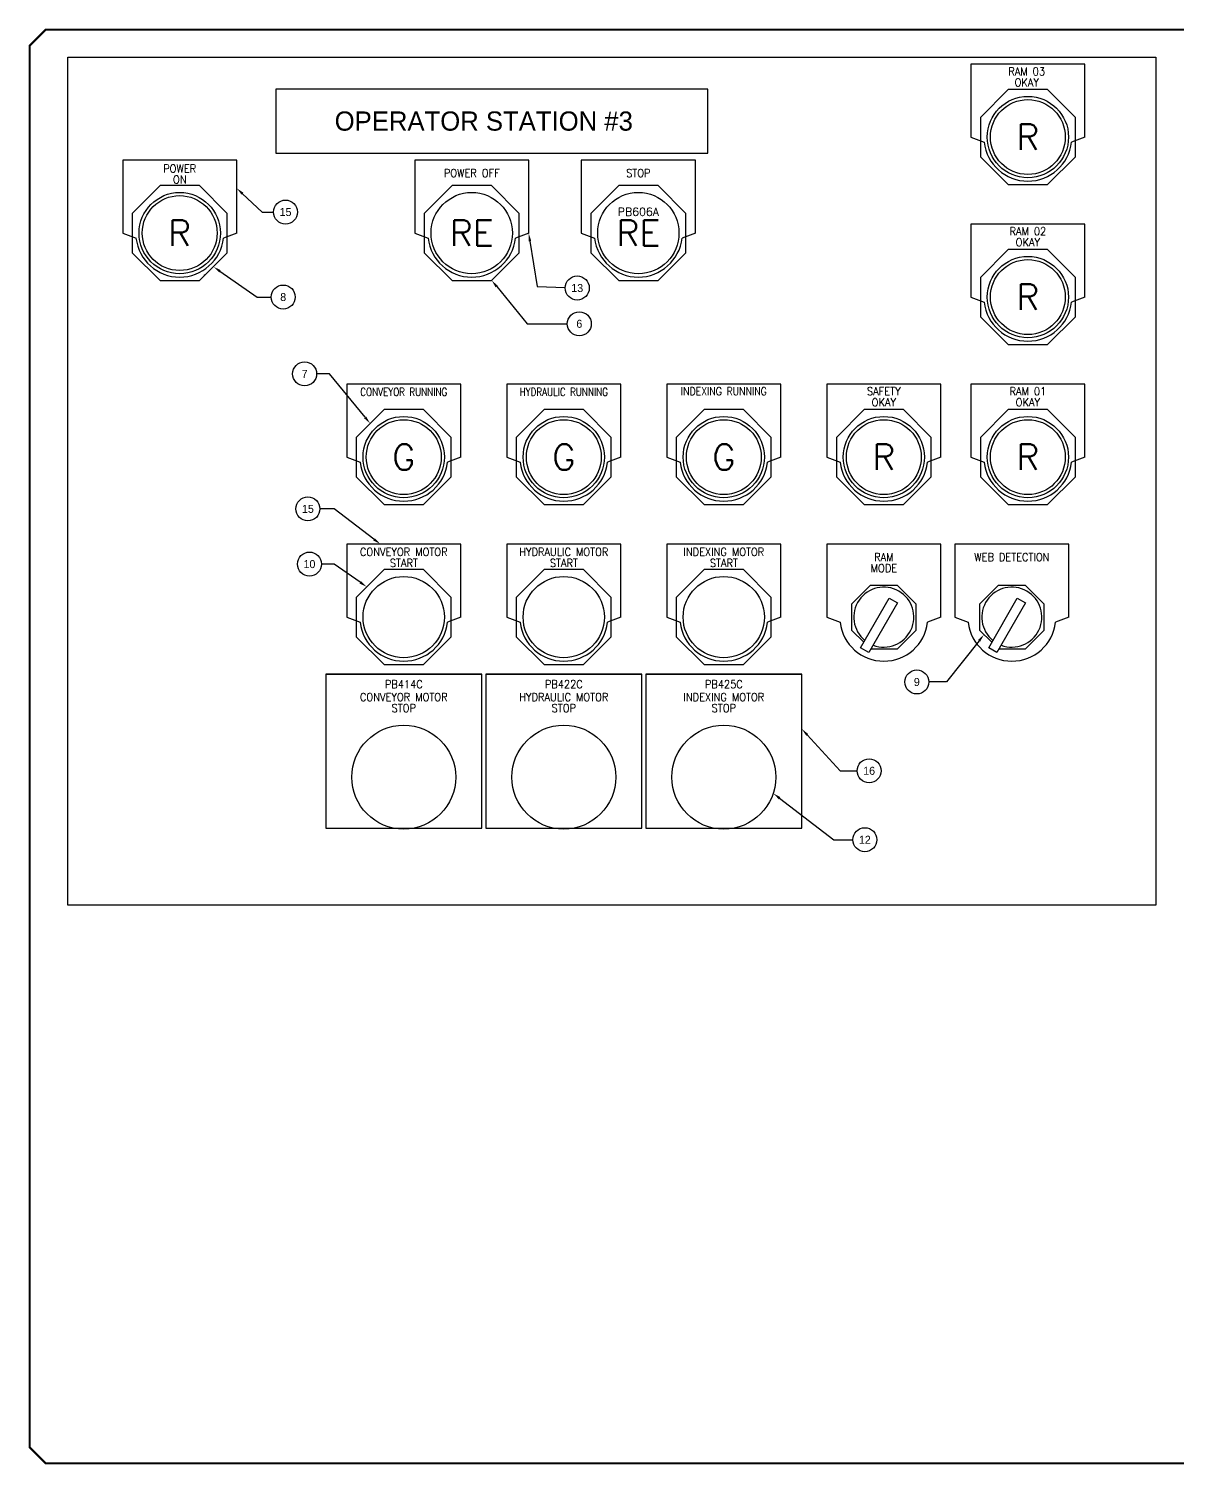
# Model space of a CAD drawing. Header units: inches. Extents: x 0 to 33.5, y 0 to 22.4.
# Drawn here: x 0.02 to 17.96, y 0.02 to 22.44 of the extents above; entities that cross this region are included whole.
import ezdxf
from ezdxf.enums import TextEntityAlignment as Align

# ---------------------------------------------------------------- set-up
doc = ezdxf.new("R2010")
doc.units = ezdxf.units.IN
doc.header["$MEASUREMENT"] = 0
for name, color, linetype in [('PBAL', 40, 'Continuous'), ('PITEM', 20, 'Continuous'), ('PMISC', 7, 'Continuous'), ('PNPD', 7, 'Continuous'), ('PNPG', 72, 'Continuous'), ('PNPT', 7, 'Continuous'), ('PSYMS', 7, 'Continuous'), ('PTAG', 150, 'Continuous'), ('TITLE', 7, 'Continuous')]:
    doc.layers.add(name, color=color, linetype=linetype)
doc.styles.add('ITALIC', font='ITALIC')
doc.styles.add('LEGACY', font='romans.shx')
doc.styles.add('SIMPLEX', font='SIMPLEX')
doc.styles.add('WD', font='romans.shx')

# ---------------------------------------------------------------- blocks, each defined once
blk = doc.blocks.new('ABPB3')
for p, q in [((-0.307, 0.742), (-0.742, 0.307)), ((0.307, 0.742), (-0.307, 0.742)), ((0.742, 0.307), (0.307, 0.742)), ((-0.742, 0.307), (-0.742, -0.307)), ((0.742, -0.307), (0.742, 0.307)), ((-0.742, -0.307), (-0.307, -0.742)), ((0.307, -0.742), (0.742, -0.307)), ((-0.307, -0.742), (0.307, -0.742))]:
    blk.add_line(p, q)
blk.add_circle((0, 0), 0.635)
blk = doc.blocks.new('ABPB3M')
blk.add_circle((0, 0), 0.812)
blk = doc.blocks.new('ABLT3G')
for p, q in [((-0.307, 0.742), (-0.742, 0.307)), ((0.307, 0.742), (-0.307, 0.742)), ((0.742, 0.307), (0.307, 0.742)), ((-0.742, 0.307), (-0.742, -0.307)), ((0.742, -0.307), (0.742, 0.307)), ((-0.742, -0.307), (-0.307, -0.742)), ((0.307, -0.742), (0.742, -0.307)), ((-0.307, -0.742), (0.307, -0.742))]:
    blk.add_line(p, q)
for radius in [0.635, 0.585]:
    blk.add_circle((0, 0), radius)
at = {"style": 'LEGACY'}
blk.add_text('G', height=0.4, dxfattribs=at).set_placement((0, 0), align=Align.MIDDLE)
blk = doc.blocks.new('ABSS2KM')
for p, q in [((-0.5, 0.207), (-0.207, 0.5)), ((-0.207, 0.5), (0.207, 0.5)), ((0.207, 0.5), (0.5, 0.207)), ((-0.362, -0.477), (0.085, 0.297)), ((0.085, 0.297), (0.215, 0.222)), ((-0.5, -0.207), (-0.5, 0.207)), ((0.215, 0.222), (-0.232, -0.552)), ((0.5, 0.207), (0.5, -0.207)), ((-0.314, -0.393), (-0.5, -0.207)), ((0.5, -0.207), (0.207, -0.5)), ((-0.232, -0.552), (-0.362, -0.477)), ((0.207, -0.5), (-0.202, -0.5))]:
    blk.add_line(p, q)
blk.add_arc((0, 0), 0.469, 249.2069, 230.7931)
blk = doc.blocks.new('ABLT3R')
for p, q in [((-0.307, 0.742), (-0.742, 0.307)), ((0.307, 0.742), (-0.307, 0.742)), ((0.742, 0.307), (0.307, 0.742)), ((-0.742, 0.307), (-0.742, -0.307)), ((0.742, -0.307), (0.742, 0.307)), ((-0.742, -0.307), (-0.307, -0.742)), ((0.307, -0.742), (0.742, -0.307)), ((-0.307, -0.742), (0.307, -0.742))]:
    blk.add_line(p, q)
for radius in [0.635, 0.585]:
    blk.add_circle((0, 0), radius)
at = {"style": 'LEGACY'}
blk.add_text('R', height=0.4, dxfattribs=at).set_placement((0, 0), align=Align.MIDDLE)
blk = doc.blocks.new('NPAB8TSR')
for p, q in [((0.891, 1.141), (-0.891, 1.141)), ((-0.891, 1.141), (-0.891, 0)), ((0.891, 0), (0.891, 1.141)), ((-0.891, 0), (-0.683, -0.08)), ((0.891, 0), (0.683, -0.08))]:
    blk.add_line(p, q)
blk.add_arc((0, 0), 0.688, 186.7, 353.3)
at = {"style": 'LEGACY', "width": 0.9}
for tag, height, flags, p in [('DESC1', 0.125, 8, (0, 0.875)), ('DESC2', 0.125, 8, (0.001, 0.703)), ('MFG', 0.01, 9, (0.328, 0.688)), ('CAT', 0.01, 9, (0.328, 0.672)), ('ASSYCODE', 0.01, 9, (0.328, 0.656))]:
    blk.add_attdef(tag, text='', height=height, dxfattribs=dict(at, flags=flags)).set_placement(p, align=Align.CENTER)
blk = doc.blocks.new('NPAB8TA')
for p, q in [((1.219, 1.609), (-1.219, 1.609)), ((-1.219, 1.609), (-1.219, -0.797)), ((-1.219, 1.609), (1.219, 1.609)), ((1.219, -0.797), (1.219, 1.609)), ((-1.219, -0.797), (1.219, -0.797))]:
    blk.add_line(p, q)
at = {"style": 'LEGACY', "width": 0.9}
for tag, height, flags, p in [('P_TAG1', 0.125, 8, (0, 1.39)), ('DESC1', 0.125, 8, (0, 1.188)), ('DESC2', 0.125, 8, (0.001, 1.016)), ('DESC3', 0.125, 8, (0.001, 0.844)), ('ASSYCODE', 0.01, 9, (0.328, 0.969)), ('MFG', 0.01, 9, (0.328, 1)), ('CAT', 0.01, 9, (0.328, 0.984))]:
    blk.add_attdef(tag, text='', height=height, dxfattribs=dict(at, flags=flags)).set_placement(p, align=Align.CENTER)
blk = doc.blocks.new('acade_title')
at = {"layer": 'TITLE', "const_width": 0.0312}
blk.add_lwpolyline([(30.594, 0.281), (30.594, 22.177), (30.344, 22.427), (0.281, 22.427), (0.031, 22.177), (0.031, 0.281), (0.281, 0.031), (30.344, 0.031)], close=True, dxfattribs=at)
at = {"layer": 'TITLE', "color": 1, "style": 'ITALIC'}
for tag, height, p in [('TITLE#1', 0.125, (32.156, 3.406)), ('TITLE#2', 0.125, (32.156, 3.204)), ('TITLE#3', 0.125, (32.156, 3.001)), ('TITLE#4', 0.125, (32.156, 2.799)), ('DWG#', 0.2, (32.156, 0.826))]:
    blk.add_attdef(tag, text='', height=height, dxfattribs=at).set_placement(p, align=Align.CENTER)
at = {"layer": 'TITLE', "color": 1, "style": 'SIMPLEX'}
blk.add_attdef('CAD#', (30.826, 1.958), '', height=0.0938, rotation=90, dxfattribs=at)
at = {"layer": 'TITLE', "color": 1}
for tag, p, height, style in [('ENGINEER', (31.237, 1.958), 0.0938, 'ITALIC'), ('CHKDBY', (32.424, 1.958), 0.0938, 'ITALIC'), ('JOB#', (31.464, 1.644), 0.0938, 'SIMPLEX'), ('DRAWNBY', (32.494, 1.644), 0.0938, 'ITALIC'), ('SCALE', (31.353, 1.344), 0.0938, 'SIMPLEX'), ('DATE', (32.408, 1.344), 0.0938, 'SIMPLEX'), ('SHTS', (32.532, 0.25), 0.2, 'ITALIC')]:
    blk.add_attdef(tag, p, '', height=height, dxfattribs=dict(at, style=style))
at = {"layer": 'TITLE', "color": 1, "style": 'ITALIC'}
blk.add_attdef('SH#', text='', height=0.2, dxfattribs=at).set_placement((31.881, 0.25), align=Align.RIGHT)
at = {"layer": 'TITLE', "color": 7, "flags": 9}
blk.add_attdef('WD_TB', (31.219, 0.031), '', height=0.125, dxfattribs=at)
blk = doc.blocks.new('PNLC7D')
at = {"layer": 'PBAL'}
blk.add_circle((0.1875, 0), 0.1875, dxfattribs=at)
at = {"layer": 'PITEM'}
blk.add_attdef('B_ITEM', text='', height=0.125, dxfattribs=at).set_placement((0.1875, 0), align=Align.MIDDLE)
blk = doc.blocks.new('PNLC8C')
at = {"layer": 'PBAL'}
blk.add_circle((0.1875, 0), 0.1875, dxfattribs=at)
at = {"layer": 'PITEM'}
blk.add_attdef('B_ITEM', text='', height=0.125, dxfattribs=at).set_placement((0.1875, 0), align=Align.MIDDLE)
blk = doc.blocks.new('PNLC9B')
at = {"layer": 'PBAL'}
blk.add_circle((-0.1875, 0), 0.1875, dxfattribs=at)
at = {"layer": 'PITEM'}
blk.add_attdef('B_ITEM', text='', height=0.125, dxfattribs=at).set_placement((-0.1875, 0), align=Align.MIDDLE)
blk = doc.blocks.new('PNLCAA')
at = {"layer": 'PBAL'}
blk.add_circle((-0.1875, 0), 0.1875, dxfattribs=at)
at = {"layer": 'PITEM'}
blk.add_attdef('B_ITEM', text='', height=0.125, dxfattribs=at).set_placement((-0.1875, 0), align=Align.MIDDLE)
blk = doc.blocks.new('PNLCB9')
at = {"layer": 'PBAL'}
blk.add_circle((-0.1875, 0), 0.1875, dxfattribs=at)
at = {"layer": 'PITEM'}
blk.add_attdef('B_ITEM', text='', height=0.125, dxfattribs=at).set_placement((-0.1875, 0), align=Align.MIDDLE)
blk = doc.blocks.new('PNLCC8')
at = {"layer": 'PBAL'}
blk.add_circle((-0.1875, 0), 0.1875, dxfattribs=at)
at = {"layer": 'PITEM'}
blk.add_attdef('B_ITEM', text='', height=0.125, dxfattribs=at).set_placement((-0.1875, 0), align=Align.MIDDLE)
blk = doc.blocks.new('PNLCD7')
at = {"layer": 'PBAL'}
blk.add_circle((0.1875, 0), 0.1875, dxfattribs=at)
at = {"layer": 'PITEM'}
blk.add_attdef('B_ITEM', text='', height=0.125, dxfattribs=at).set_placement((0.1875, 0), align=Align.MIDDLE)
blk = doc.blocks.new('PNLCE6')
at = {"layer": 'PBAL'}
blk.add_circle((0.1875, 0), 0.1875, dxfattribs=at)
at = {"layer": 'PITEM'}
blk.add_attdef('B_ITEM', text='', height=0.125, dxfattribs=at).set_placement((0.1875, 0), align=Align.MIDDLE)
blk = doc.blocks.new('ABPB3R')
for p, q in [((-0.307, 0.742), (-0.742, 0.307)), ((0.307, 0.742), (-0.307, 0.742)), ((0.742, 0.307), (0.307, 0.742)), ((-0.742, 0.307), (-0.742, -0.307)), ((0.742, -0.307), (0.742, 0.307)), ((-0.742, -0.307), (-0.307, -0.742)), ((0.307, -0.742), (0.742, -0.307)), ((-0.307, -0.742), (0.307, -0.742))]:
    blk.add_line(p, q)
blk.add_circle((0, 0), 0.635)
at = {"style": 'WD'}
blk.add_attdef('COLOR', text='', height=0.4, dxfattribs=at).set_placement((0, 0), align=Align.MIDDLE)
blk = doc.blocks.new('PNLDAF')
at = {"layer": 'PBAL'}
blk.add_circle((0.1875, 0), 0.1875, dxfattribs=at)
at = {"layer": 'PITEM'}
blk.add_attdef('B_ITEM', text='', height=0.125, dxfattribs=at).set_placement((0.1875, 0), align=Align.MIDDLE)
blk = doc.blocks.new('PNLDBE')
at = {"layer": 'PBAL'}
blk.add_circle((0.187, -0.007), 0.188, dxfattribs=at)
at = {"layer": 'PITEM'}
blk.add_attdef('B_ITEM', text='', height=0.125, dxfattribs=at).set_placement((0.187, -0.007), align=Align.MIDDLE)

msp = doc.modelspace()

# ---------------------------------------------------------------- linework, layer by layer
at = {"layer": 'PBAL'}
for p, q in [((3.357, 19.864), (3.661, 19.578)), ((3.661, 19.578), (3.84, 19.578)), ((7.845, 19.126), (7.958, 18.414)), ((3.003, 18.654), (3.584, 18.251)), ((7.327, 18.415), (7.801, 17.833)), ((7.958, 18.414), (8.398, 18.399)), ((3.584, 18.251), (3.804, 18.251)), ((7.801, 17.833), (8.43, 17.833)), ((4.716, 17.05), (4.514, 17.05)), ((5.271, 16.372), (4.716, 17.05)), ((4.79, 14.941), (4.565, 14.941)), ((5.41, 14.467), (4.79, 14.941)), ((4.788, 14.079), (4.589, 14.079)), ((5.195, 13.794), (4.788, 14.079)), ((14.862, 12.88), (14.352, 12.237)), ((14.352, 12.237), (14.078, 12.237)), ((12.178, 11.411), (12.691, 10.85)), ((12.691, 10.85), (12.958, 10.85)), ((11.747, 10.422), (12.594, 9.773)), ((12.594, 9.773), (12.891, 9.773))]:
    msp.add_line(p, q, dxfattribs=at)
msp.add_point((2.764, 18.59), dxfattribs=at)
for points in [[(3.343, 19.849), (3.371, 19.879), (3.266, 19.95)], [(7.825, 19.122), (7.866, 19.129), (7.826, 19.249)], [(2.991, 18.637), (3.014, 18.671), (2.9, 18.725)], [(7.311, 18.401), (7.343, 18.428), (7.248, 18.512)], [(5.287, 16.385), (5.255, 16.358), (5.35, 16.275)], [(5.423, 14.483), (5.397, 14.45), (5.509, 14.391)], [(5.207, 13.811), (5.183, 13.777), (5.298, 13.722)], [(14.846, 12.893), (14.879, 12.867), (14.94, 12.978)], [(12.163, 11.397), (12.193, 11.425), (12.094, 11.503)], [(11.734, 10.405), (11.759, 10.438), (11.647, 10.498)]]:
    msp.add_solid(points, dxfattribs=at)
at = {"layer": 'PSYMS'}
for p, q in [((0.625, 22), (17.625, 22)), ((0.625, 8.75), (0.625, 22)), ((17.625, 22), (17.625, 8.75)), ((3.875, 21.5), (3.875, 20.5)), ((10.625, 21.5), (3.875, 21.5)), ((10.625, 20.5), (10.625, 21.5)), ((3.875, 20.5), (10.625, 20.5)), ((17.625, 8.75), (0.625, 8.75))]:
    msp.add_line(p, q, dxfattribs=at)

# ---------------------------------------------------------------- block references
msp.add_blockref('acade_title', (0, 0))
at = {"layer": 'PBAL'}
for name, p, values in [('PNLC7D', (3.84, 19.578), {'B_ITEM': '15'}), ('PNLC8C', (3.804, 18.251), {'B_ITEM': '8'}), ('PNLDBE', (8.398, 18.399), {'B_ITEM': '13'}), ('PNLDAF', (8.43, 17.833), {'B_ITEM': '6'}), ('PNLC9B', (4.514, 17.05), {'B_ITEM': '7'}), ('PNLCAA', (4.565, 14.941), {'B_ITEM': '15'}), ('PNLCB9', (4.589, 14.079), {'B_ITEM': '10'}), ('PNLCC8', (14.078, 12.237), {'B_ITEM': '9'}), ('PNLCD7', (12.958, 10.85), {'B_ITEM': '16'}), ('PNLCE6', (12.891, 9.773), {'B_ITEM': '12'})]:
    msp.add_blockref(name, p, dxfattribs=at).add_auto_attribs(values)
at = {"layer": 'PNPG'}
ref = msp.add_blockref('NPAB8TSR', (15.625, 20.75), dxfattribs=at)
ref.add_attrib('DESC1', 'RAM 03', dxfattribs={"layer": 'PNPD', "height": 0.125, "style": 'WD', "width": 0.9, "flags": 8}).set_placement((15.607, 21.713), align=Align.CENTER)
ref.add_attrib('DESC2', 'OKAY', dxfattribs={"layer": 'PNPD', "height": 0.125, "style": 'WD', "width": 0.9, "flags": 8}).set_placement((15.608, 21.541), align=Align.CENTER)
ref = msp.add_blockref('NPAB8TSR', (2.375, 19.25), dxfattribs=at)
ref.add_attrib('DESC1', 'POWER', dxfattribs={"layer": 'PNPD', "height": 0.125, "style": 'WD', "width": 0.9, "flags": 8}).set_placement((2.375, 20.195), align=Align.CENTER)
ref.add_attrib('DESC2', 'ON', dxfattribs={"layer": 'PNPD', "height": 0.125, "style": 'WD', "width": 0.9, "flags": 8}).set_placement((2.376, 20.024), align=Align.CENTER)
ref = msp.add_blockref('NPAB8TSR', (6.937, 19.25), dxfattribs=at)
ref.add_attrib('DESC1', 'POWER OFF', dxfattribs={"layer": 'PNPD', "height": 0.125, "style": 'LEGACY', "width": 0.9, "flags": 8}).set_placement((6.937, 20.125), align=Align.CENTER)
ref = msp.add_blockref('NPAB8TSR', (9.54, 19.25), dxfattribs=at)
ref.add_attrib('DESC1', 'STOP', dxfattribs={"layer": 'PNPD', "height": 0.125, "style": 'LEGACY', "width": 0.9, "flags": 8}).set_placement((9.54, 20.125), align=Align.CENTER)
ref = msp.add_blockref('NPAB8TSR', (15.625, 18.25), dxfattribs=at)
ref.add_attrib('DESC1', 'RAM 02', dxfattribs={"layer": 'PNPD', "height": 0.125, "style": 'WD', "width": 0.9, "flags": 8}).set_placement((15.625, 19.216), align=Align.CENTER)
ref.add_attrib('DESC2', 'OKAY', dxfattribs={"layer": 'PNPD', "height": 0.125, "style": 'WD', "width": 0.9, "flags": 8}).set_placement((15.626, 19.044), align=Align.CENTER)
ref = msp.add_blockref('NPAB8TSR', (5.875, 15.75), dxfattribs=at)
ref.add_attrib('DESC1', 'CONVEYOR RUNNING', dxfattribs={"layer": 'PNPD', "height": 0.125, "style": 'WD', "width": 0.8, "flags": 8}).set_placement((5.875, 16.706), align=Align.CENTER)
ref = msp.add_blockref('NPAB8TSR', (8.375, 15.75), dxfattribs=at)
ref.add_attrib('DESC1', 'HYDRAULIC RUNNING', dxfattribs={"layer": 'PNPD', "height": 0.125, "style": 'WD', "width": 0.8, "flags": 8}).set_placement((8.375, 16.706), align=Align.CENTER)
ref = msp.add_blockref('NPAB8TSR', (10.875, 15.75), dxfattribs=at)
ref.add_attrib('DESC1', 'INDEXING RUNNING', dxfattribs={"layer": 'PNPD', "height": 0.125, "style": 'WD', "width": 0.85, "flags": 8}).set_placement((10.875, 16.716), align=Align.CENTER)
ref = msp.add_blockref('NPAB8TSR', (13.375, 15.75), dxfattribs=at)
ref.add_attrib('DESC1', 'SAFETY', dxfattribs={"layer": 'PNPD', "height": 0.125, "style": 'WD', "width": 0.9, "flags": 8}).set_placement((13.375, 16.716), align=Align.CENTER)
ref.add_attrib('DESC2', 'OKAY', dxfattribs={"layer": 'PNPD', "height": 0.125, "style": 'WD', "width": 0.9, "flags": 8}).set_placement((13.376, 16.544), align=Align.CENTER)
ref = msp.add_blockref('NPAB8TSR', (15.625, 15.75), dxfattribs=at)
ref.add_attrib('DESC1', 'RAM 01', dxfattribs={"layer": 'PNPD', "height": 0.125, "style": 'WD', "width": 0.9, "flags": 8}).set_placement((15.625, 16.716), align=Align.CENTER)
ref.add_attrib('DESC2', 'OKAY', dxfattribs={"layer": 'PNPD', "height": 0.125, "style": 'WD', "width": 0.9, "flags": 8}).set_placement((15.626, 16.544), align=Align.CENTER)
ref = msp.add_blockref('NPAB8TSR', (5.875, 13.25), dxfattribs=at)
ref.add_attrib('DESC1', 'CONVEYOR MOTOR', dxfattribs={"layer": 'PNPD', "height": 0.125, "style": 'WD', "width": 0.9, "flags": 8}).set_placement((5.875, 14.206), align=Align.CENTER)
ref.add_attrib('DESC2', 'START', dxfattribs={"layer": 'PNPD', "height": 0.125, "style": 'WD', "width": 0.9, "flags": 8}).set_placement((5.876, 14.034), align=Align.CENTER)
ref = msp.add_blockref('NPAB8TSR', (8.375, 13.25), dxfattribs=at)
ref.add_attrib('DESC1', 'HYDRAULIC MOTOR', dxfattribs={"layer": 'PNPD', "height": 0.125, "style": 'WD', "width": 0.9, "flags": 8}).set_placement((8.375, 14.206), align=Align.CENTER)
ref.add_attrib('DESC2', 'START', dxfattribs={"layer": 'PNPD', "height": 0.125, "style": 'WD', "width": 0.9, "flags": 8}).set_placement((8.376, 14.034), align=Align.CENTER)
ref = msp.add_blockref('NPAB8TSR', (10.875, 13.25), dxfattribs=at)
ref.add_attrib('DESC1', 'INDEXING MOTOR', dxfattribs={"layer": 'PNPD', "height": 0.125, "style": 'WD', "width": 0.9, "flags": 8}).set_placement((10.875, 14.206), align=Align.CENTER)
ref.add_attrib('DESC2', 'START', dxfattribs={"layer": 'PNPD', "height": 0.125, "style": 'WD', "width": 0.9, "flags": 8}).set_placement((10.876, 14.034), align=Align.CENTER)
ref = msp.add_blockref('NPAB8TSR', (13.375, 13.25), dxfattribs=at)
ref.add_attrib('DESC1', 'RAM', dxfattribs={"layer": 'PNPD', "height": 0.125, "style": 'WD', "width": 0.9, "flags": 8}).set_placement((13.375, 14.125), align=Align.CENTER)
ref.add_attrib('DESC2', 'MODE', dxfattribs={"layer": 'PNPD', "height": 0.125, "style": 'WD', "width": 0.9, "flags": 8}).set_placement((13.376, 13.953), align=Align.CENTER)
ref = msp.add_blockref('NPAB8TSR', (15.375, 13.25), dxfattribs=at)
ref.add_attrib('DESC1', 'WEB DETECTION', dxfattribs={"layer": 'PNPD', "height": 0.125, "style": 'WD', "width": 0.9, "flags": 8}).set_placement((15.375, 14.125), align=Align.CENTER)
ref = msp.add_blockref('NPAB8TA', (5.875, 10.75), dxfattribs=at)
ref.add_attrib('P_TAG1', 'PB414C', dxfattribs={"layer": 'PNPT', "height": 0.125, "style": 'WD', "width": 0.9, "flags": 8}).set_placement((5.875, 12.14), align=Align.CENTER)
ref.add_attrib('DESC1', 'CONVEYOR MOTOR', dxfattribs={"layer": 'PNPD', "height": 0.125, "style": 'WD', "width": 0.9, "flags": 8}).set_placement((5.875, 11.938), align=Align.CENTER)
ref.add_attrib('DESC2', 'STOP', dxfattribs={"layer": 'PNPD', "height": 0.125, "style": 'WD', "width": 0.9, "flags": 8}).set_placement((5.876, 11.766), align=Align.CENTER)
ref = msp.add_blockref('NPAB8TA', (8.375, 10.75), dxfattribs=at)
ref.add_attrib('P_TAG1', 'PB422C', dxfattribs={"layer": 'PNPT', "height": 0.125, "style": 'WD', "width": 0.9, "flags": 8}).set_placement((8.375, 12.14), align=Align.CENTER)
ref.add_attrib('DESC1', 'HYDRAULIC MOTOR', dxfattribs={"layer": 'PNPD', "height": 0.125, "style": 'WD', "width": 0.9, "flags": 8}).set_placement((8.375, 11.938), align=Align.CENTER)
ref.add_attrib('DESC2', 'STOP', dxfattribs={"layer": 'PNPD', "height": 0.125, "style": 'WD', "width": 0.9, "flags": 8}).set_placement((8.376, 11.766), align=Align.CENTER)
ref = msp.add_blockref('NPAB8TA', (10.875, 10.75), dxfattribs=at)
ref.add_attrib('P_TAG1', 'PB425C', dxfattribs={"layer": 'PNPT', "height": 0.125, "style": 'WD', "width": 0.9, "flags": 8}).set_placement((10.875, 12.14), align=Align.CENTER)
ref.add_attrib('DESC1', 'INDEXING MOTOR', dxfattribs={"layer": 'PNPD', "height": 0.125, "style": 'WD', "width": 0.9, "flags": 8}).set_placement((10.875, 11.938), align=Align.CENTER)
ref.add_attrib('DESC2', 'STOP', dxfattribs={"layer": 'PNPD', "height": 0.125, "style": 'WD', "width": 0.9, "flags": 8}).set_placement((10.876, 11.766), align=Align.CENTER)
at = {"layer": 'PSYMS'}
for name, p in [('ABLT3R', (15.625, 20.75)), ('ABLT3R', (2.375, 19.25)), ('ABLT3R', (15.625, 18.25)), ('ABLT3G', (5.875, 15.75)), ('ABLT3G', (8.375, 15.75)), ('ABLT3G', (10.875, 15.75)), ('ABLT3R', (13.375, 15.75)), ('ABLT3R', (15.625, 15.75)), ('ABPB3', (5.875, 13.25)), ('ABPB3', (8.375, 13.25)), ('ABPB3', (10.875, 13.25)), ('ABSS2KM', (13.375, 13.25)), ('ABSS2KM', (15.375, 13.25)), ('ABPB3M', (5.875, 10.75)), ('ABPB3M', (8.375, 10.75)), ('ABPB3M', (10.875, 10.75))]:
    msp.add_blockref(name, p, dxfattribs=at)
ref = msp.add_blockref('ABPB3R', (6.937, 19.25), dxfattribs=at)
ref.add_attrib('COLOR', 'RE', dxfattribs={"layer": 'PMISC', "height": 0.4, "style": 'WD'}).set_placement((6.937, 19.25), align=Align.MIDDLE)
ref = msp.add_blockref('ABPB3R', (9.54, 19.25), dxfattribs=at)
ref.add_attrib('COLOR', 'RE', dxfattribs={"layer": 'PMISC', "height": 0.4, "style": 'WD'}).set_placement((9.54, 19.25), align=Align.MIDDLE)
ref.add_attrib('P_TAG1', 'PB606A', dxfattribs={"layer": 'PTAG', "height": 0.125, "style": 'WD', "flags": 8}).set_placement((9.54, 19.583), align=Align.MIDDLE_CENTER)

# ---------------------------------------------------------------- texts
msp.add_text('OPERATOR STATION #3', height=0.3, dxfattribs=at).set_placement((7.125, 21), align=Align.MIDDLE_CENTER)

doc.saveas('drawing.dxf')
